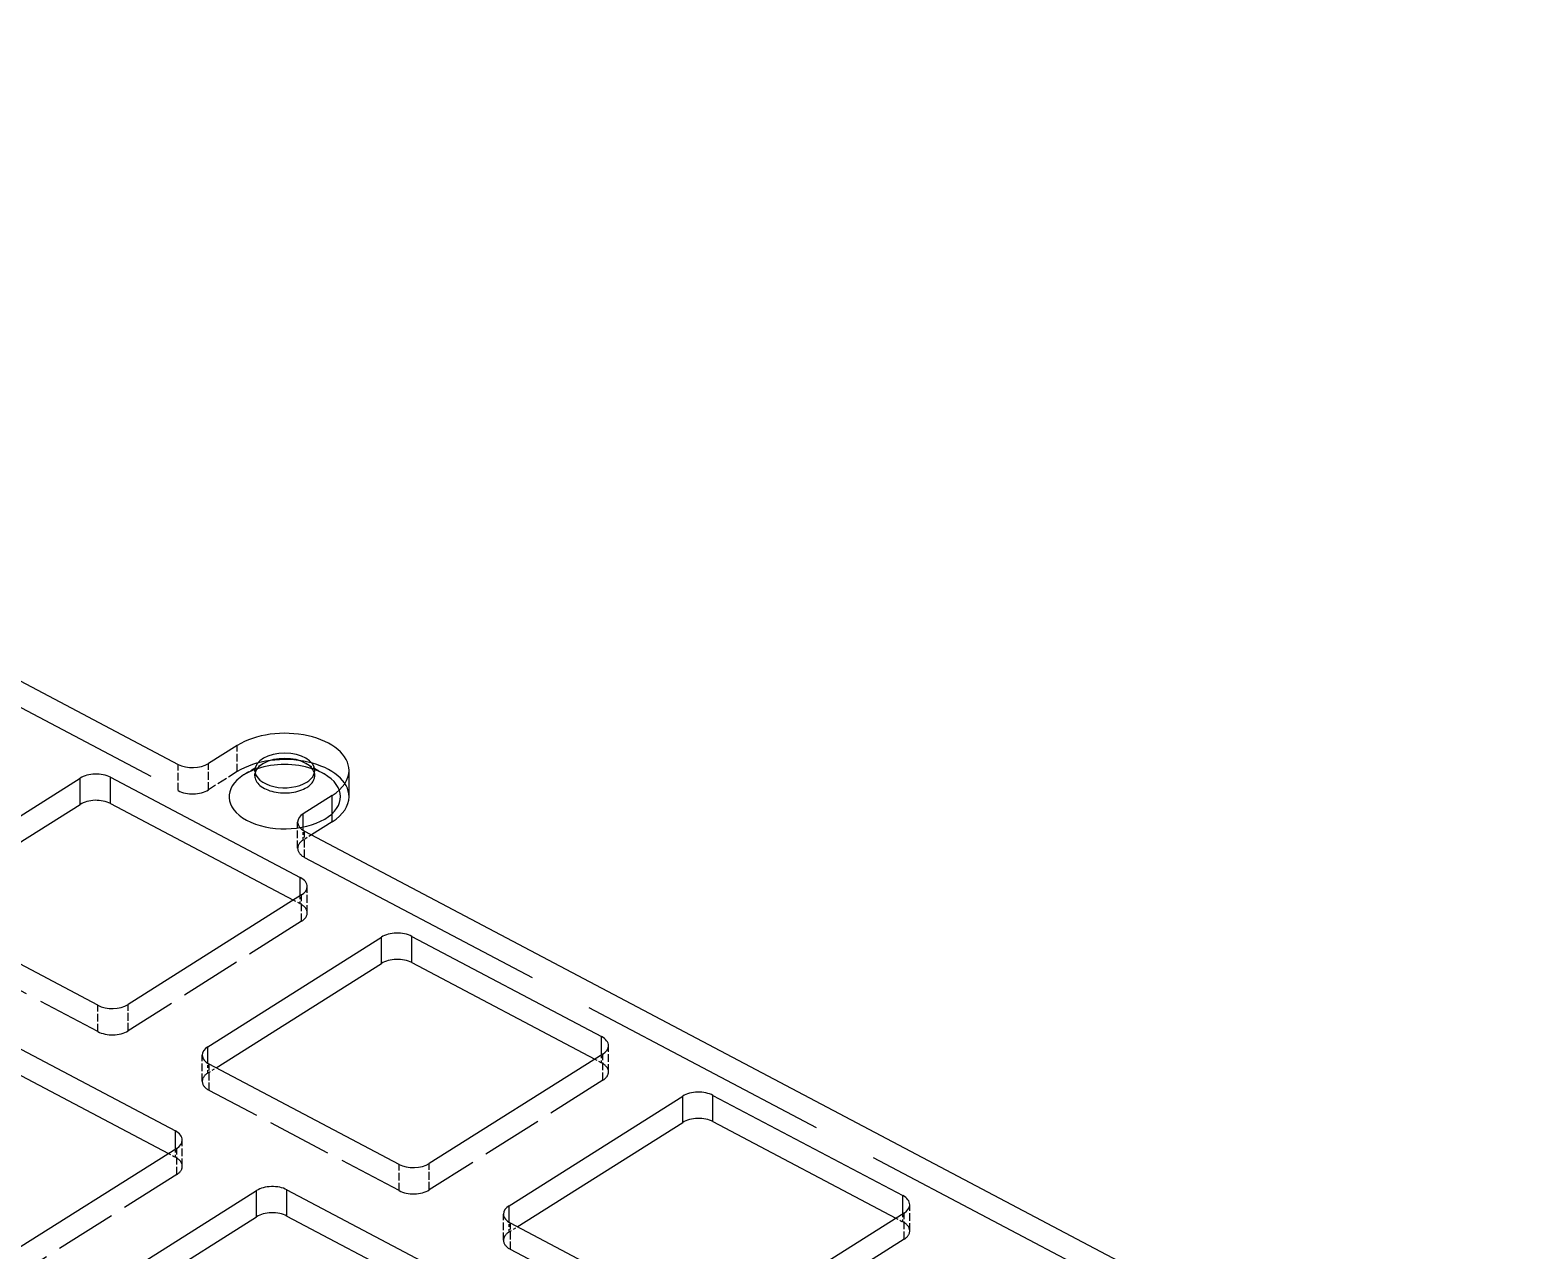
# Model space of a CAD drawing. Extents: x 440 to 1086, y 366 to 680.
# Drawn here: x 927.3 to 996.7, y 617.3 to 674.3 of the extents above; entities that cross this region are included whole.
import ezdxf

# ---------------------------------------------------------------- set-up
doc = ezdxf.new("R2010")
doc.units = 0
doc.linetypes.add('DASHED', pattern=[15, 12, -3])
doc.layers.get('0').update_dxf_attribs({"linetype": 'CONTINUOUS'})

msp = doc.modelspace()

# ---------------------------------------------------------------- linework, layer by layer
at = {"color": 7}
for p, q in [((869.257629, 674.30127), (934.195679, 640.013062)), ((940.099182, 636.895935), (1005.037292, 602.607788))]:
    msp.add_line(p, q, dxfattribs=at)
at = {"color": 2, "linetype": 'DASHED'}
for p, q in [((869.257629, 673.076538), (934.195679, 638.78833)), ((940.099182, 635.671204), (1005.037292, 601.382996))]:
    msp.add_line(p, q, dxfattribs=at)
at = {"color": 7, "ltscale": 0.039904}
for p, q in [((936.958252, 640.90155), (935.608521, 640.0495)), ((941.385864, 638.563721), (940.036133, 637.71167))]:
    msp.add_line(p, q, dxfattribs=at)
at = {"color": 2, "linetype": 'DASHED', "ltscale": 0.030618}
for p, q in [((936.958252, 639.676819), (936.958252, 640.90155)), ((934.195679, 638.78833), (934.195679, 640.013062)), ((939.774048, 636.097351), (939.774048, 637.322083)), ((940.099182, 635.671204), (940.099182, 636.895935)), ((940.220093, 633.083984), (940.220093, 634.308716)), ((930.446289, 627.545166), (930.446289, 628.769897)), ((954.27771, 625.661377), (954.27771, 626.886108)), ((935.322937, 625.22467), (935.322937, 626.449402)), ((954.015686, 625.27179), (954.015686, 626.496521)), ((934.130493, 620.866943), (934.130493, 622.091675)), ((934.392517, 621.256531), (934.392517, 622.481262)), ((944.503906, 620.122559), (944.503906, 621.34729)), ((968.335327, 618.23877), (968.335327, 619.463501)), ((949.380554, 617.802063), (949.380554, 619.026794)), ((949.705688, 617.375916), (949.705688, 618.600647)), ((968.073303, 617.849182), (968.073303, 619.073914))]:
    msp.add_line(p, q, dxfattribs=at)
at = {"color": 2, "linetype": 'DASHED', "ltscale": 0.03062}
for p, q in [((935.608521, 638.824707), (935.608521, 640.0495)), ((939.958008, 632.694397), (939.958008, 633.919189)), ((931.85907, 627.581543), (931.85907, 628.806335)), ((935.648071, 624.798523), (935.648071, 626.023315)), ((945.916687, 620.158936), (945.916687, 621.383728))]:
    msp.add_line(p, q, dxfattribs=at)
at = {"color": 2, "linetype": 'DASHED', "ltscale": 0.024492}
msp.add_line((938.18219, 640.059265), (937.33374, 639.569458), dxfattribs=at)
at = {"color": 2, "linetype": 'DASHED', "ltscale": 0.024489}
msp.add_line((940.161804, 640.059387), (941.010132, 639.56958), dxfattribs=at)
at = {"color": 7, "ltscale": 0.239445}
for p, q in [((921.527405, 634.261597), (929.626343, 639.374451)), ((939.958008, 633.919189), (931.85907, 628.806335)), ((935.585022, 626.838989), (943.68396, 631.951843)), ((954.015686, 626.496521), (945.916687, 621.383728)), ((949.642639, 619.416382), (957.741577, 624.529236))]:
    msp.add_line(p, q, dxfattribs=at)
at = {"color": 7, "ltscale": 0.030618}
for p, q in [((929.626343, 638.149719), (929.626343, 639.374451)), ((931.039185, 638.186096), (931.039185, 639.410828)), ((942.172058, 638.50769), (942.172058, 639.732422)), ((941.385864, 637.338989), (941.385864, 638.563721)), ((945.096802, 630.763489), (945.096802, 631.98822)), ((959.154419, 623.340881), (959.154419, 624.565613)), ((937.856567, 618.899536), (937.856567, 620.124268)), ((939.269348, 618.935913), (939.269348, 620.160645))]:
    msp.add_line(p, q, dxfattribs=at)
at = {"color": 7, "ltscale": 0.250361}
msp.add_line((931.039185, 639.410828), (939.894958, 634.734863), dxfattribs=at)
at = {"color": 2, "linetype": 'DASHED', "ltscale": 0.039905}
msp.add_line((936.958252, 639.676819), (935.608521, 638.824707), dxfattribs=at)
at = {"color": 2, "linetype": 'DASHED', "ltscale": 0.006123}
for p, q in [((937.772095, 639.487793), (937.772095, 639.732727)), ((940.572083, 639.48761), (940.572083, 639.732544))]:
    msp.add_line(p, q, dxfattribs=at)
at = {"color": 7, "ltscale": 0.228165}
msp.add_line((921.908936, 633.27771), (929.626343, 638.149719), dxfattribs=at)
at = {"color": 7, "ltscale": 0.241358}
for p, q in [((931.039185, 638.186096), (939.576477, 633.678284)), ((945.096802, 630.763489), (953.634094, 626.255676)), ((959.154419, 623.340881), (967.691711, 618.833069))]:
    msp.add_line(p, q, dxfattribs=at)
at = {"color": 7, "ltscale": 0.019482}
for p, q in [((940.036133, 636.932373), (940.036133, 637.71167)), ((935.585022, 626.059692), (935.585022, 626.838989)), ((949.642639, 618.637085), (949.642639, 619.416382))]:
    msp.add_line(p, q, dxfattribs=at)
at = {"color": 7, "ltscale": 0.028625}
msp.add_line((941.385864, 637.338989), (940.417664, 636.727783), dxfattribs=at)
at = {"color": 2, "linetype": 'DASHED', "ltscale": 0.011137}
for p, q in [((940.036133, 636.486877), (940.036133, 636.932373)), ((949.642639, 618.191589), (949.642639, 618.637085))]:
    msp.add_line(p, q, dxfattribs=at)
at = {"color": 2, "linetype": 'DASHED', "ltscale": 0.011281}
for p, q in [((940.417664, 636.727783), (940.036133, 636.486877)), ((949.642639, 618.191589), (950.02417, 618.432495))]:
    msp.add_line(p, q, dxfattribs=at)
at = {"color": 7, "ltscale": 0.021388}
for p, q in [((939.894958, 633.879333), (939.894958, 634.734863)), ((953.952637, 626.456726), (953.952637, 627.312256)), ((968.010254, 619.034119), (968.010254, 619.889648))]:
    msp.add_line(p, q, dxfattribs=at)
at = {"color": 2, "linetype": 'DASHED', "ltscale": 0.00923}
msp.add_line((939.894958, 633.510132), (939.894958, 633.879333), dxfattribs=at)
at = {"color": 7, "ltscale": 0.250364}
for p, q in [((930.446289, 628.769897), (921.590454, 633.445923)), ((944.503906, 621.34729), (935.648071, 626.023315))]:
    msp.add_line(p, q, dxfattribs=at)
at = {"color": 2, "linetype": 'DASHED', "ltscale": 0.009004}
for p, q in [((939.576477, 633.678284), (939.894958, 633.510132)), ((933.748901, 621.85083), (934.067383, 621.682617))]:
    msp.add_line(p, q, dxfattribs=at)
at = {"color": 2, "linetype": 'DASHED', "ltscale": 0.239445}
msp.add_line((939.958008, 632.694397), (931.85907, 627.581543), dxfattribs=at)
at = {"color": 2, "linetype": 'DASHED', "ltscale": 0.250363}
for p, q in [((930.446289, 627.545166), (921.590454, 632.22113)), ((944.503906, 620.122559), (935.648071, 624.798523)), ((958.561523, 612.699951), (949.705688, 617.375916))]:
    msp.add_line(p, q, dxfattribs=at)
at = {"color": 7, "ltscale": 0.03062}
for p, q in [((943.68396, 630.727051), (943.68396, 631.951843)), ((957.741577, 623.304443), (957.741577, 624.529236))]:
    msp.add_line(p, q, dxfattribs=at)
at = {"color": 7, "ltscale": 0.250363}
for p, q in [((945.096802, 631.98822), (953.952637, 627.312256)), ((959.154419, 624.565613), (968.010254, 619.889648)), ((958.561523, 613.924683), (949.705688, 618.600647))]:
    msp.add_line(p, q, dxfattribs=at)
at = {"color": 7, "ltscale": 0.228164}
for p, q in [((935.966553, 625.855103), (943.68396, 630.727051)), ((950.02417, 618.432495), (957.741577, 623.304443)), ((930.13916, 614.027588), (937.856567, 618.899536))]:
    msp.add_line(p, q, dxfattribs=at)
at = {"color": 7, "ltscale": 0.250359}
for p, q in [((925.211731, 627.583313), (934.067383, 622.907349)), ((939.269348, 620.160645), (948.125061, 615.484741))]:
    msp.add_line(p, q, dxfattribs=at)
at = {"color": 7, "ltscale": 0.241354}
for p, q in [((925.211731, 626.358521), (933.748901, 621.85083)), ((939.269348, 618.935913), (947.806519, 614.428162))]:
    msp.add_line(p, q, dxfattribs=at)
at = {"color": 2, "linetype": 'DASHED', "ltscale": 0.009006}
for p, q in [((953.634094, 626.255676), (953.952637, 626.087463)), ((967.691711, 618.833069), (968.010254, 618.664856))]:
    msp.add_line(p, q, dxfattribs=at)
at = {"color": 2, "linetype": 'DASHED', "ltscale": 0.009232}
for p, q in [((953.952637, 626.087463), (953.952637, 626.456726)), ((934.067383, 621.682617), (934.067383, 622.05188)), ((968.010254, 618.664856), (968.010254, 619.034119))]:
    msp.add_line(p, q, dxfattribs=at)
at = {"color": 2, "linetype": 'DASHED', "ltscale": 0.011136}
msp.add_line((935.585022, 625.614258), (935.585022, 626.059692), dxfattribs=at)
at = {"color": 2, "linetype": 'DASHED', "ltscale": 0.01128}
msp.add_line((935.585022, 625.614258), (935.966553, 625.855103), dxfattribs=at)
at = {"color": 2, "linetype": 'DASHED', "ltscale": 0.239446}
for p, q in [((954.015686, 625.27179), (945.916687, 620.158936)), ((934.130493, 620.866943), (926.031494, 615.754089)), ((968.073303, 617.849182), (959.974304, 612.736328))]:
    msp.add_line(p, q, dxfattribs=at)
at = {"color": 7, "ltscale": 0.021387}
msp.add_line((934.067383, 622.05188), (934.067383, 622.907349), dxfattribs=at)
at = {"color": 7, "ltscale": 0.239446}
for p, q in [((934.130493, 622.091675), (926.031494, 616.978821)), ((929.757568, 615.011414), (937.856567, 620.124268)), ((968.073303, 619.073914), (959.974304, 613.96106))]:
    msp.add_line(p, q, dxfattribs=at)
at = {"color": 7}
for centre, major_axis, start_param, end_param in [((939.172058, 639.732666), (3, 0), 6.283064227, 8.683983995), ((934.870605, 640.439087), (1, 0), 3.971595015, 5.542391341), ((939.172058, 639.732666), (1.400024, 0), 6.283064227, 9.42465688), ((939.172058, 639.487671), (1.400024, 0), 2.356114676, 2.989726197), ((939.172058, 638.507874), (2.599976, 0), 1.055353989, 2.086542635), ((939.172058, 639.487671), (1.400024, 0), 0.785606579, 2.356114676), ((939.172058, 639.487671), (1.400024, 0), 0.151554017, 0.785606579), ((930.364258, 638.984802), (1, 0), 0.830002361, 2.400798688), ((939.172058, 639.732666), (1.400024, 0), 3.141471573, 5.542391341), ((939.172058, 639.732666), (1.400024, 0), 5.542391341, 6.283064227), ((939.172058, 639.732666), (3, 0), 5.542391341, 6.283064227), ((930.364258, 637.760071), (1, 0), 0.830002361, 2.400798688), ((939.172058, 638.507874), (3, 0), 5.542391341, 6.283064227), ((940.774048, 637.322021), (1, 0), 3.141471573, 3.971595015), ((940.774048, 637.322021), (1, 0), 2.400798688, 3.141471573), ((939.220093, 634.308777), (1, 0), 6.283064227, 7.113187668), ((939.220093, 634.308777), (1, 0), 5.542391341, 6.283064227), ((944.421875, 631.562195), (1, 0), 0.830002361, 2.400798688), ((944.421875, 630.337463), (1, 0), 0.830002361, 2.400798688), ((931.121155, 629.195923), (1, 0), 3.971595015, 5.542391341), ((936.322937, 626.449341), (1, 0), 2.400798688, 3.141471573), ((953.27771, 626.886169), (1, 0), 6.283064227, 7.113187668), ((953.27771, 626.886169), (1, 0), 5.542391341, 6.283064227), ((936.322937, 626.449341), (1, 0), 3.141471573, 3.971595015), ((958.479553, 624.139587), (1, 0), 0.830002361, 2.400798688), ((958.479553, 622.914795), (1, 0), 0.830002361, 2.400798688), ((933.392517, 622.481323), (1, 0), 6.283064227, 7.113187668), ((933.392517, 622.481323), (1, 0), 5.542391341, 6.283064227), ((945.178772, 621.773315), (1, 0), 3.971595015, 5.542391341), ((938.594482, 619.734619), (1, 0), 0.830002361, 2.400798688), ((967.335327, 619.463562), (1, 0), 6.283064227, 7.113187668), ((950.380554, 619.026733), (1, 0), 2.400798688, 3.141471573), ((967.335327, 619.463562), (1, 0), 5.542391341, 6.283064227), ((938.594482, 618.509888), (1, 0), 0.830002361, 2.400798688), ((950.380554, 619.026733), (1, 0), 3.141471573, 3.971595015)]:
    msp.add_ellipse(centre, major_axis=major_axis, ratio=0.57735, start_param=start_param, end_param=end_param, dxfattribs=at)
at = {"color": 2, "linetype": 'DASHED'}
for centre, major_axis, start_param, end_param in [((939.172058, 638.507874), (3, 0), 6.283064227, 8.683983995), ((939.172058, 638.507874), (2.599976, 0), 2.400798688, 7.068791877), ((939.172058, 638.507874), (2.599976, 0), 2.356114657, 2.400798668), ((939.172058, 638.507874), (2.599976, 0), 2.086542635, 2.356114657), ((939.172058, 639.487671), (1.400024, 0), 3.141471573, 5.542391341), ((939.172058, 639.487671), (1.400024, 0), 2.989726197, 3.141471573), ((939.172058, 639.487671), (1.400024, 0), 5.542391341, 6.283064227), ((939.172058, 638.507874), (2.599976, 0), 0.785606569, 1.055353989), ((939.172058, 639.487671), (1.400024, 0), 6.283064227, 6.434739324), ((934.870605, 639.214355), (1, 0), 3.971595015, 5.542391341), ((940.774048, 636.097229), (1, 0), 3.141471573, 3.971595015), ((940.774048, 636.097229), (1, 0), 2.400798688, 3.141471573), ((939.220093, 633.084045), (1, 0), 6.283064227, 7.113187668), ((939.220093, 633.084045), (1, 0), 5.542391341, 6.283064227), ((931.121155, 627.971191), (1, 0), 3.971595015, 5.542391341), ((953.27771, 625.661438), (1, 0), 6.283064227, 7.113187668), ((936.322937, 625.224609), (1, 0), 2.400798688, 3.141471573), ((953.27771, 625.661438), (1, 0), 5.542391341, 6.283064227), ((936.322937, 625.224609), (1, 0), 3.141471573, 3.971595015), ((933.392517, 621.256592), (1, 0), 6.283064227, 7.113187668), ((933.392517, 621.256592), (1, 0), 5.542391341, 6.283064227), ((945.178772, 620.548584), (1, 0), 3.971595015, 5.542391341), ((967.335327, 618.238831), (1, 0), 6.283064227, 7.113187668), ((950.380554, 617.802002), (1, 0), 3.141471573, 3.971595015), ((950.380554, 617.802002), (1, 0), 2.400798688, 3.141471573), ((967.335327, 618.238831), (1, 0), 5.542391341, 6.283064227)]:
    msp.add_ellipse(centre, major_axis=major_axis, ratio=0.57735, start_param=start_param, end_param=end_param, dxfattribs=at)

doc.saveas('drawing.dxf')
